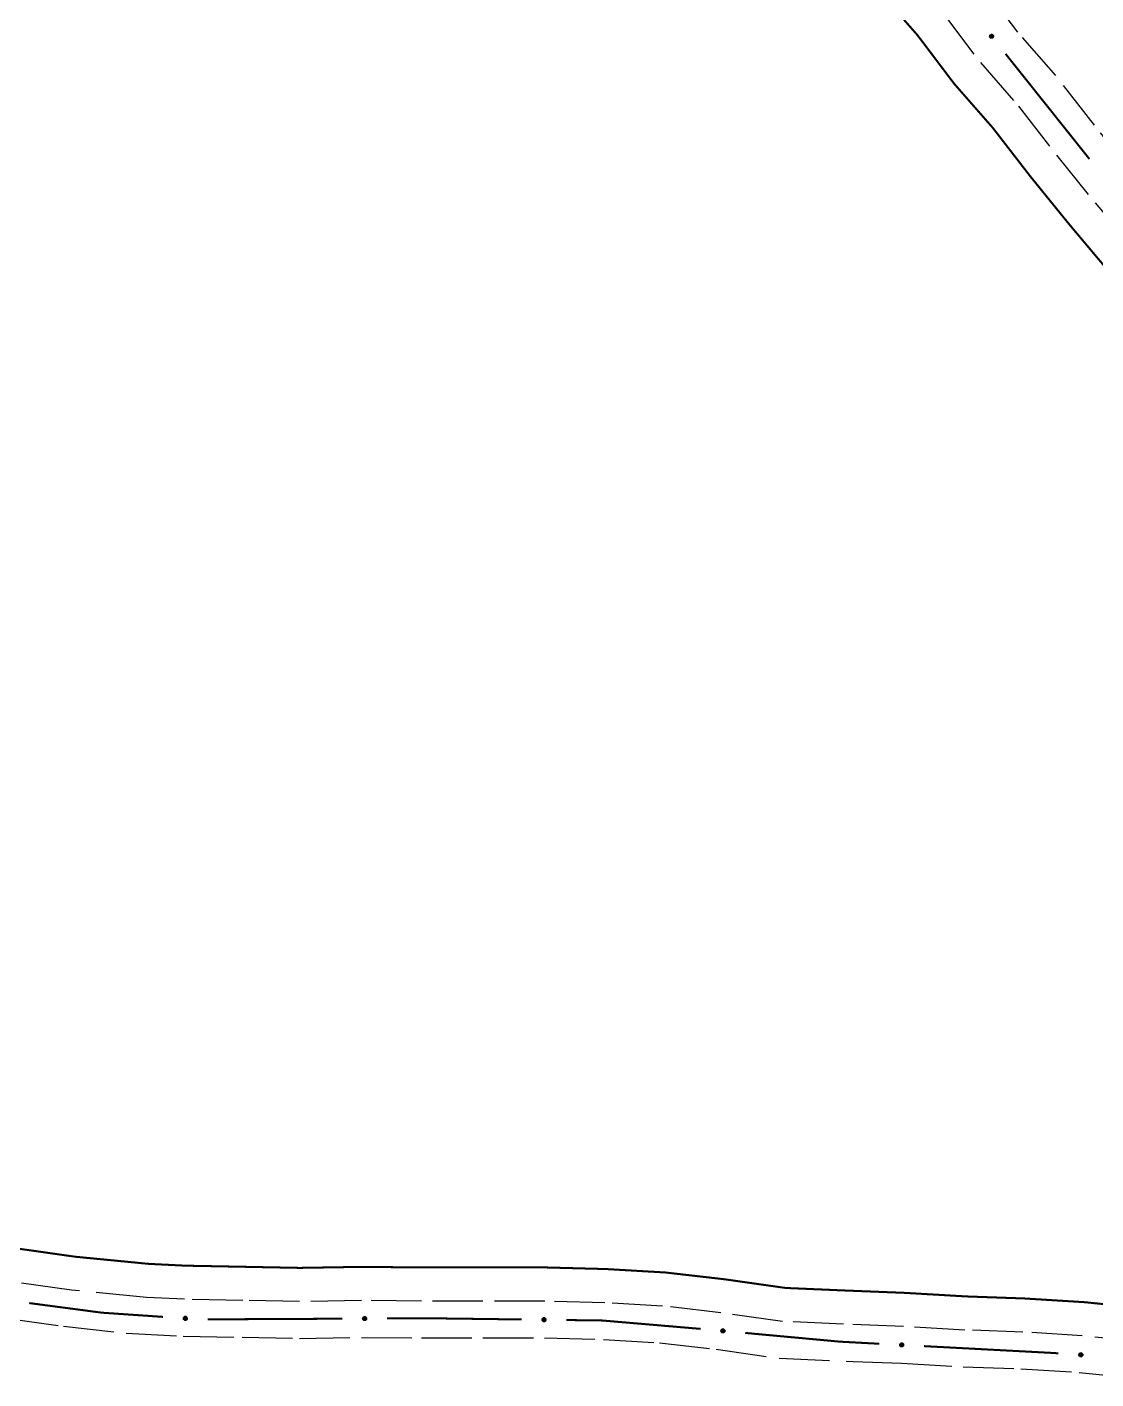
# Model space of a CAD drawing. Extents: x 208948 to 212966, y 4875285 to 4878160.
# Drawn here: x 210634.7 to 210730.1, y 4876507.7 to 4876628.3 of the extents above; entities that cross this region are included whole.
import ezdxf

# ---------------------------------------------------------------- set-up
doc = ezdxf.new("R2010")
doc.units = 0
doc.header["$LTSCALE"] = 1.5
doc.header["$MEASUREMENT"] = 0
doc.linetypes.add('TRACO_12', pattern=[2.5, 2, -0.5])
doc.linetypes.add('TRACO_25', pattern=[8, 3, -1, 1, -1, 1, -1])
for name, color, linetype in [('RU-QUADRA', 210, 'CONTINUOUS'), ('SV-EIXO-RUA-N-PAV', 6, 'CONTINUOUS'), ('SV-RUA-NAO-PAV', 7, 'CONTINUOUS')]:
    doc.layers.add(name, color=color, linetype=linetype)

msp = doc.modelspace()

# ---------------------------------------------------------------- linework, layer by layer
at = {"layer": 'RU-QUADRA', "linetype": 'TRACO_12', "const_width": 0.18, "flags": 128}
msp.add_lwpolyline([(210632.570808, 4876716.264493), (210636.520245, 4876712.562251), (210638.236401, 4876710.583687), (210642.658217, 4876707.073477), (210647.452532, 4876703.156293), (210651.737606, 4876699.659278), (210655.957471, 4876695.799171), (210659.777368, 4876691.920807), (210663.52981, 4876687.768104), (210667.326139, 4876683.932333), (210670.934217, 4876679.506955), (210674.794872, 4876675.506998), (210678.279344, 4876671.067741), (210681.6938, 4876667.077592), (210684.828567, 4876662.86118), (210688.97736, 4876658.064771), (210692.983246, 4876653.201202), (210696.446148, 4876649.489527), (210699.564415, 4876645.572205), (210703.156268, 4876640.975429), (210706.216966, 4876636.971434), (210709.650542, 4876632.682012), (210714.153307, 4876627.553033), (210717.442642, 4876623.203914), (210720.863342, 4876619.301707), (210724.20833, 4876614.976975), (210727.687177, 4876610.689093), (210731.153878, 4876606.568671), (210734.887277, 4876601.62831), (210739.132032, 4876597.434451), (210741.254088, 4876595.000158), (210748.469239, 4876589.089614), (210753.721705, 4876586.578935), (210758.260288, 4876584.09401), (210763.25315, 4876582.23742), (210768.394427, 4876580.444412), (210773.276003, 4876578.435576), (210779.104873, 4876577.265947), (210783.193331, 4876574.966189), (210788.845025, 4876573.173389), (210793.536731, 4876571.448769), (210797.406789, 4876569.664419), (210799.70541, 4876567.710591), (210800.861616, 4876564.61514), (210801.873581, 4876559.875341), (210802.448413, 4876554.98028), (210802.610398, 4876550.01594), (210802.832602, 4876544.279032), (210803.088993, 4876539.230773), (210802.317763, 4876534.77182), (210801.579537, 4876529.245675), (210801.154994, 4876523.909934), (210800.330301, 4876519.728159), (210798.78443, 4876515.504903), (210796.563816, 4876511.95192), (210794.12119, 4876509.368987), (210791.690033, 4876508.405795), (210787.676578, 4876508.245257), (210783.014476, 4876508.307896), (210778.835072, 4876508.872452), (210773.842492, 4876510.221023), (210768.283342, 4876511.400567), (210762.490567, 4876512.047746), (210756.838817, 4876512.629543), (210750.8009, 4876512.892501), (210745.588327, 4876513.315408), (210740.050921, 4876513.711663), (210734.689468, 4876513.996429), (210729.096094, 4876514.573681), (210723.693143, 4876514.906811), (210718.532268, 4876515.087191), (210713.046434, 4876515.406367), (210707.678207, 4876515.61827), (210702.388457, 4876515.84457), (210696.991394, 4876516.612835), (210691.68083, 4876517.222761), (210686.405575, 4876517.528726), (210680.963616, 4876517.673569), (210675.390156, 4876517.673579), (210669.929411, 4876517.673569), (210664.53838, 4876517.724047), (210659.030321, 4876517.634566), (210654.021299, 4876517.732398), (210648.874121, 4876517.830627), (210645.593199, 4876517.991773), (210639.037686, 4876518.627565), (210633.907023, 4876519.354901), (210629.279831, 4876519.973072), (210624.712478, 4876521.331658), (210619.455743, 4876523.031125), (210613.900646, 4876524.138006), (210609.194031, 4876525.353501), (210604.787757, 4876526.923871), (210599.53406, 4876528.995329), (210594.677923, 4876530.71911), (210590.132201, 4876532.64371), (210585.739698, 4876534.954111), (210580.981285, 4876537.875299), (210577.979102, 4876540.11798), (210575.982161, 4876543.354158), (210574.290027, 4876546.995755), (210573.464294, 4876551.21525), (210572.800066, 4876555.690052), (210572.863322, 4876560.208335), (210572.893505, 4876565.570892), (210572.913592, 4876571.094766), (210572.903559, 4876576.186185), (210572.903569, 4876581.643707), (210572.913581, 4876586.649388), (210572.903569, 4876592.195677), (210572.903559, 4876597.500046), (210572.903569, 4876602.778992), (210572.832053, 4876608.541175), (210572.631463, 4876613.696337), (210572.54748, 4876618.567364), (210572.908428, 4876623.562114), (210573.034679, 4876629.127656), (210572.941464, 4876635.114144), (210572.702944, 4876640.651937), (210572.288587, 4876645.914278), (210571.701486, 4876651.692586), (210571.021317, 4876656.798933), (210570.353233, 4876662.082869), (210569.506145, 4876667.578606), (210568.517046, 4876672.942174), (210567.530976, 4876678.169406), (210566.079515, 4876683.244298), (210565.095102, 4876686.981994), (210565.484271, 4876691.425011), (210565.821928, 4876697.949688), (210565.714398, 4876702.276178), (210569.869184, 4876712.845231), (210571.986666, 4876718.151165), (210574.150531, 4876722.575757), (210577.662177, 4876726.71871), (210580.330905, 4876731.556707), (210582.33456, 4876736.380826), (210585.050636, 4876742.439729), (210586.930809, 4876746.408983), (210588.891276, 4876751.636896), (210589.271955, 4876753.657619), (210591.380265, 4876751.276111), (210597.604073, 4876745.091231), (210601.845355, 4876741.575039), (210605.7574, 4876737.781242), (210607.417249, 4876736.247344), (210609.556555, 4876734.27037), (210613.559197, 4876731.0927), (210617.809117, 4876727.626454), (210621.867449, 4876724.516425), (210625.89759, 4876721.649014), (210629.993987, 4876718.179008)], close=True, dxfattribs=at)
at = {"layer": 'SV-EIXO-RUA-N-PAV'}
for points in [[(210720.762021, 4876627.629178), (210720.810696, 4876627.624407), (210720.851554, 4876627.610352), (210720.882258, 4876627.588822), (210720.904429, 4876627.562721), (210720.924104, 4876627.533464), (210720.937432, 4876627.499591), (210720.943897, 4876627.458718), (210720.939453, 4876627.409857), (210720.922305, 4876627.368948), (210720.902807, 4876627.337717), (210720.876922, 4876627.313031), (210720.84818, 4876627.294395), (210720.812537, 4876627.281713), (210720.771052, 4876627.275566), (210720.722029, 4876627.281224), (210720.682067, 4876627.295277), (210720.652916, 4876627.316882), (210720.628263, 4876627.343062), (210720.608535, 4876627.373172), (210720.595643, 4876627.406498), (210720.589529, 4876627.448278), (210720.595754, 4876627.49659), (210720.609316, 4876627.536607), (210720.630506, 4876627.566054), (210720.656827, 4876627.589744), (210720.685931, 4876627.609835), (210720.719424, 4876627.62465), (210720.762021, 4876627.629178)], [(210648.977513, 4876513.009381), (210648.941104, 4876512.976726), (210648.903134, 4876512.956105), (210648.866515, 4876512.948021), (210648.832294, 4876512.949315), (210648.797432, 4876512.954582), (210648.763457, 4876512.967647), (210648.728959, 4876512.990501), (210648.695945, 4876513.026794), (210648.677377, 4876513.067079), (210648.667531, 4876513.102556), (210648.666826, 4876513.138318), (210648.67251, 4876513.172098), (210648.687248, 4876513.206941), (210648.71075, 4876513.241675), (210648.748048, 4876513.273989), (210648.785411, 4876513.29395), (210648.821035, 4876513.300839), (210648.856993, 4876513.30132), (210648.892519, 4876513.295516), (210648.925796, 4876513.282499), (210648.960725, 4876513.258774), (210648.992131, 4876513.221538), (210649.012465, 4876513.1845), (210649.019852, 4876513.148982), (210649.019529, 4876513.113571), (210649.014671, 4876513.078541), (210649.00296, 4876513.043841), (210648.977513, 4876513.009381)], [(210664.982738, 4876513.003431), (210664.948818, 4876512.968196), (210664.912461, 4876512.944849), (210664.876533, 4876512.934105), (210664.842309, 4876512.932888), (210664.807155, 4876512.935588), (210664.772313, 4876512.946129), (210664.736235, 4876512.966394), (210664.70065, 4876513.000171), (210664.679182, 4876513.038988), (210664.666763, 4876513.073648), (210664.66344, 4876513.109262), (210664.666635, 4876513.143368), (210664.678781, 4876513.179197), (210664.699674, 4876513.215559), (210664.734505, 4876513.250519), (210664.770306, 4876513.273163), (210664.80533, 4876513.282643), (210664.841155, 4876513.285757), (210664.877011, 4876513.282571), (210664.911153, 4876513.272027), (210664.947726, 4876513.250924), (210664.981775, 4876513.216089), (210665.004768, 4876513.18064), (210665.014737, 4876513.145758), (210665.017009, 4876513.110419), (210665.01473, 4876513.075127), (210665.005592, 4876513.039662), (210664.982738, 4876513.003431)], [(210680.979854, 4876512.897165), (210680.945315, 4876512.862538), (210680.908549, 4876512.83984), (210680.872435, 4876512.829735), (210680.838195, 4876512.829127), (210680.803094, 4876512.83245), (210680.768446, 4876512.843608), (210680.732732, 4876512.864511), (210680.697753, 4876512.898915), (210680.676977, 4876512.938106), (210680.665176, 4876512.972982), (210680.662486, 4876513.008649), (210680.666286, 4876513.042693), (210680.679066, 4876513.078301), (210680.700602, 4876513.114286), (210680.736048, 4876513.148622), (210680.772245, 4876513.170627), (210680.807432, 4876513.179483), (210680.843307, 4876513.181961), (210680.879101, 4876513.178138), (210680.91305, 4876513.16699), (210680.949242, 4876513.145241), (210680.982668, 4876513.109807), (210681.005027, 4876513.073955), (210681.014376, 4876513.038901), (210681.01602, 4876513.003527), (210681.013115, 4876512.968282), (210681.003348, 4876512.932985), (210680.979854, 4876512.897165)], [(210696.930448, 4876511.894622), (210696.893287, 4876511.862824), (210696.854847, 4876511.843095), (210696.818049, 4876511.835867), (210696.783867, 4876511.837959), (210696.749138, 4876511.844038), (210696.715476, 4876511.857892), (210696.681522, 4876511.881544), (210696.649363, 4876511.918598), (210696.63174, 4876511.959305), (210696.622724, 4876511.995001), (210696.622853, 4876512.03077), (210696.629324, 4876512.064408), (210696.644871, 4876512.098899), (210696.669176, 4876512.133075), (210696.707217, 4876512.16451), (210696.745036, 4876512.183594), (210696.780811, 4876512.18965), (210696.81677, 4876512.189292), (210696.852151, 4876512.182661), (210696.885116, 4876512.168872), (210696.919482, 4876512.144338), (210696.950011, 4876512.10638), (210696.969475, 4876512.068878), (210696.976032, 4876512.033197), (210696.974883, 4876511.997803), (210696.96921, 4876511.962896), (210696.956692, 4876511.928479), (210696.930448, 4876511.894622)], [(210712.883114, 4876510.645098), (210712.847219, 4876510.611878), (210712.809576, 4876510.590667), (210712.773088, 4876510.582013), (210712.73885, 4876510.582773), (210712.703911, 4876510.587496), (210712.669735, 4876510.600029), (210712.634885, 4876510.622341), (210712.601309, 4876510.658115), (210712.582115, 4876510.698105), (210712.571716, 4876510.733424), (210712.570453, 4876510.769171), (210712.57561, 4876510.803036), (210712.589802, 4876510.838105), (210712.612759, 4876510.873201), (210712.649548, 4876510.906093), (210712.686595, 4876510.926634), (210712.722108, 4876510.934078), (210712.758053, 4876510.93512), (210712.793666, 4876510.929871), (210712.827142, 4876510.917375), (210712.862437, 4876510.894198), (210712.89442, 4876510.857457), (210712.91533, 4876510.820741), (210712.92327, 4876510.785342), (210712.9235, 4876510.74993), (210712.919189, 4876510.714829), (210712.908021, 4876510.67995), (210712.883114, 4876510.645098)], [(210728.856836, 4876509.760481), (210728.82047, 4876509.727776), (210728.782528, 4876509.707105), (210728.74592, 4876509.698972), (210728.711697, 4876509.70022), (210728.676828, 4876509.705441), (210728.642835, 4876509.71846), (210728.608307, 4876509.741268), (210728.575244, 4876509.777517), (210728.556623, 4876509.817777), (210728.546729, 4876509.85324), (210728.545976, 4876509.889001), (210728.551615, 4876509.922789), (210728.566307, 4876509.957652), (210728.589761, 4876509.992417), (210728.627016, 4876510.024781), (210728.664352, 4876510.044792), (210728.699968, 4876510.051729), (210728.735924, 4876510.052258), (210728.771458, 4876510.046502), (210728.804753, 4876510.033529), (210728.839714, 4876510.009851), (210728.87117, 4876509.972657), (210728.891553, 4876509.935647), (210728.898988, 4876509.900138), (210728.898712, 4876509.864727), (210728.893901, 4876509.829691), (210728.882236, 4876509.794975), (210728.856836, 4876509.760481)]]:
    msp.add_lwpolyline(points, close=True, dxfattribs=at)
for points in [[(210720.589529, 4876627.448278), (210720.771052, 4876627.275566)], [(210720.595643, 4876627.406498), (210720.722029, 4876627.281224)], [(210720.595754, 4876627.49659), (210720.812537, 4876627.281713)], [(210720.596232, 4876627.470387), (210720.789496, 4876627.2807)], [(210720.597881, 4876627.424568), (210720.741339, 4876627.284169)], [(210720.603106, 4876627.514278), (210720.826588, 4876627.291096)], [(210720.605293, 4876627.386839), (210720.697664, 4876627.29296)], [(210720.608535, 4876627.373172), (210720.682067, 4876627.295277)], [(210720.609316, 4876627.536607), (210720.84818, 4876627.294395)], [(210720.621474, 4876627.548138), (210720.860277, 4876627.305759)], [(210720.630506, 4876627.566054), (210720.876922, 4876627.313031)], [(210720.644949, 4876627.5756), (210720.886725, 4876627.325119)], [(210720.656827, 4876627.589744), (210720.902807, 4876627.337717)], [(210720.674598, 4876627.597513), (210720.910847, 4876627.358333)], [(210720.685931, 4876627.609835), (210720.922305, 4876627.368948)], [(210720.705517, 4876627.613457), (210720.928364, 4876627.39326)], [(210720.719424, 4876627.62465), (210720.939453, 4876627.409857)], [(210720.739841, 4876627.625135), (210720.938007, 4876627.435869)], [(210720.762021, 4876627.629178), (210720.943897, 4876627.458718)], [(210720.788429, 4876627.625502), (210720.935723, 4876627.484672)], [(210720.810696, 4876627.624407), (210720.937432, 4876627.499591)], [(210720.834022, 4876627.616495), (210720.924475, 4876627.522832)], [(210720.851554, 4876627.610352), (210720.924104, 4876627.533464)], [(210649.012465, 4876513.1845), (210648.67251, 4876513.172098)], [(210649.000201, 4876513.204167), (210648.68467, 4876513.190243)], [(210648.992131, 4876513.221538), (210648.687248, 4876513.206941)], [(210648.972493, 4876513.238893), (210648.702071, 4876513.22461)], [(210648.960725, 4876513.258774), (210648.71075, 4876513.241675)], [(210648.937604, 4876513.26864), (210648.73717, 4876513.257765)], [(210648.925796, 4876513.282499), (210648.748048, 4876513.273989)], [(210648.904784, 4876513.28867), (210648.773163, 4876513.284019)], [(210648.892519, 4876513.295516), (210648.785411, 4876513.29395)], [(210665.004768, 4876513.18064), (210664.666635, 4876513.143368)], [(210664.991096, 4876513.199356), (210664.677432, 4876513.162355)], [(210664.981775, 4876513.216089), (210664.678781, 4876513.179197)], [(210664.960918, 4876513.231958), (210664.692269, 4876513.197905)], [(210664.947726, 4876513.250924), (210664.699674, 4876513.215559)], [(210664.923944, 4876513.259069), (210664.724845, 4876513.233541)], [(210664.911153, 4876513.272027), (210664.734505, 4876513.250519)], [(210664.889745, 4876513.276642), (210664.758819, 4876513.262361)], [(210664.877011, 4876513.282571), (210664.770306, 4876513.273163)], [(210680.879101, 4876513.178138), (210680.772245, 4876513.170627)], [(210649.019852, 4876513.148982), (210648.666826, 4876513.138318)], [(210649.019529, 4876513.113571), (210648.667531, 4876513.102556)], [(210649.017129, 4876513.131885), (210648.669111, 4876513.122923)], [(210649.012749, 4876513.167746), (210648.672713, 4876513.155502)], [(210649.013247, 4876513.095222), (210648.677295, 4876513.082698)], [(210649.014671, 4876513.078541), (210648.677377, 4876513.067079)], [(210649.004106, 4876513.061656), (210648.691204, 4876513.046183)], [(210649.00296, 4876513.043841), (210648.695945, 4876513.026794)], [(210648.989521, 4876513.028463), (210648.716097, 4876513.010283)], [(210648.977513, 4876513.009381), (210648.728959, 4876512.990501)], [(210648.956958, 4876512.992399), (210648.753615, 4876512.978988)], [(210648.941104, 4876512.976726), (210648.763457, 4876512.967647)], [(210648.91951, 4876512.964877), (210648.789344, 4876512.961493)], [(210648.903134, 4876512.956105), (210648.797432, 4876512.954582)], [(210665.014737, 4876513.145758), (210664.66344, 4876513.109262)], [(210665.017009, 4876513.110419), (210664.666763, 4876513.073648)], [(210665.013273, 4876513.128507), (210664.666847, 4876513.094076)], [(210665.006278, 4876513.163951), (210664.668053, 4876513.126831)], [(210665.012087, 4876513.091659), (210664.677955, 4876513.054559)], [(210665.01473, 4876513.075127), (210664.679182, 4876513.038988)], [(210665.00543, 4876513.057513), (210664.694502, 4876513.019161)], [(210665.005592, 4876513.039662), (210664.70065, 4876513.000171)], [(210664.993315, 4876513.023341), (210664.721958, 4876512.985181)], [(210664.982738, 4876513.003431), (210664.736235, 4876512.966394)], [(210664.963482, 4876512.984989), (210664.761667, 4876512.956718)], [(210664.948818, 4876512.968196), (210664.772313, 4876512.946129)], [(210664.92815, 4876512.954798), (210664.798582, 4876512.941888)], [(210664.912461, 4876512.944849), (210664.807155, 4876512.935588)], [(210681.014376, 4876513.038901), (210680.662486, 4876513.008649)], [(210681.01602, 4876513.003527), (210680.665176, 4876512.972982)], [(210681.012606, 4876513.021679), (210680.665623, 4876512.993406)], [(210681.005027, 4876513.073955), (210680.666286, 4876513.042693)], [(210681.006241, 4876513.057242), (210680.66741, 4876513.026134)], [(210681.010766, 4876512.984858), (210680.676028, 4876512.953697)], [(210681.013115, 4876512.968282), (210680.676977, 4876512.938106)], [(210680.991691, 4876513.09291), (210680.677419, 4876513.061485)], [(210680.982668, 4876513.109807), (210680.679066, 4876513.078301)], [(210681.003504, 4876512.950836), (210680.691943, 4876512.918011)], [(210680.962096, 4876513.126044), (210680.692885, 4876513.096766)], [(210681.003348, 4876512.932985), (210680.697753, 4876512.898915)], [(210680.949242, 4876513.145241), (210680.700602, 4876513.114286)], [(210680.990784, 4876512.916884), (210680.718791, 4876512.883549)], [(210680.925609, 4876513.153807), (210680.726089, 4876513.131818)], [(210680.979854, 4876512.897165), (210680.732732, 4876512.864511)], [(210680.91305, 4876513.16699), (210680.736048, 4876513.148622)], [(210680.960274, 4876512.879068), (210680.757989, 4876512.854385)], [(210680.891728, 4876513.171985), (210680.760568, 4876513.160031)], [(210680.945315, 4876512.862538), (210680.768446, 4876512.843608)], [(210680.924412, 4876512.849509), (210680.794635, 4876512.838902)], [(210680.908549, 4876512.83984), (210680.803094, 4876512.83245)], [(210696.974883, 4876511.997803), (210696.622724, 4876511.995001)], [(210696.976032, 4876512.033197), (210696.622853, 4876512.03077)], [(210696.97291, 4876512.016168), (210696.624779, 4876512.015326)], [(210696.969368, 4876512.052121), (210696.629139, 4876512.047812)], [(210696.969475, 4876512.068878), (210696.629324, 4876512.064408)], [(210696.968174, 4876511.979606), (210696.632022, 4876511.974921)], [(210696.957674, 4876512.088825), (210696.641903, 4876512.082265)], [(210696.950011, 4876512.10638), (210696.644871, 4876512.098899)], [(210696.930783, 4876512.124188), (210696.660101, 4876512.116217)], [(210696.919482, 4876512.144338), (210696.669176, 4876512.133075)], [(210696.896597, 4876512.15474), (210696.695964, 4876512.148543)], [(210696.885116, 4876512.168872), (210696.707217, 4876512.16451)], [(210696.864254, 4876512.175531), (210696.73256, 4876512.173951)], [(210696.852151, 4876512.182661), (210696.745036, 4876512.183594)], [(210696.96921, 4876511.962896), (210696.63174, 4876511.959305)], [(210696.958254, 4876511.946262), (210696.645075, 4876511.938092)], [(210696.956692, 4876511.928479), (210696.649363, 4876511.918598)], [(210696.942898, 4876511.913418), (210696.669124, 4876511.901621)], [(210696.930448, 4876511.894622), (210696.681522, 4876511.881544)], [(210696.909503, 4876511.878124), (210696.705902, 4876511.86946)], [(210696.893287, 4876511.862824), (210696.715476, 4876511.857892)], [(210696.871423, 4876511.851483), (210696.741213, 4876511.851136)], [(210696.854847, 4876511.843095), (210696.749138, 4876511.844038)], [(210712.92327, 4876510.785342), (210712.570453, 4876510.769171)], [(210712.920814, 4876510.768204), (210712.572979, 4876510.753814)], [(210712.91533, 4876510.820741), (210712.57561, 4876510.803036)], [(210712.915875, 4876510.803993), (210712.576072, 4876510.786445)], [(210712.902761, 4876510.840214), (210712.587484, 4876510.821368)], [(210712.89442, 4876510.857457), (210712.589802, 4876510.838105)], [(210712.874514, 4876510.874503), (210712.604348, 4876510.856003)], [(210712.862437, 4876510.894198), (210712.612759, 4876510.873201)], [(210712.839165, 4876510.903702), (210712.638925, 4876510.889701)], [(210712.827142, 4876510.917375), (210712.649548, 4876510.906093)], [(210712.806037, 4876510.923218), (210712.674504, 4876510.916513)], [(210712.793666, 4876510.929871), (210712.686595, 4876510.926634)], [(210712.9235, 4876510.74993), (210712.571716, 4876510.733424)], [(210712.917504, 4876510.731486), (210712.581789, 4876510.713721)], [(210712.919189, 4876510.714829), (210712.582115, 4876510.698105)], [(210712.908889, 4876510.697781), (210712.596266, 4876510.677428)], [(210712.908021, 4876510.67995), (210712.601309, 4876510.658115)], [(210712.894823, 4876510.664364), (210712.621716, 4876510.641921)], [(210712.883114, 4876510.645098), (210712.634885, 4876510.622341)], [(210712.862827, 4876510.627797), (210712.659718, 4876510.611215)], [(210712.847219, 4876510.611878), (210712.669735, 4876510.600029)], [(210712.825813, 4876510.599694), (210712.695715, 4876510.59428)], [(210712.809576, 4876510.590667), (210712.703911, 4876510.587496)], [(210728.898988, 4876509.900138), (210728.545976, 4876509.889001)], [(210728.898712, 4876509.864727), (210728.546729, 4876509.85324)], [(210728.896287, 4876509.883037), (210728.548282, 4876509.87361)], [(210728.891553, 4876509.935647), (210728.551615, 4876509.922789)], [(210728.891859, 4876509.918893), (210728.55184, 4876509.906193)], [(210728.892454, 4876509.84637), (210728.55652, 4876509.833396)], [(210728.893901, 4876509.829691), (210728.556623, 4876509.817777)], [(210728.879263, 4876509.955297), (210728.56375, 4876509.94095)], [(210728.87117, 4876509.972657), (210728.566307, 4876509.957652)], [(210728.883359, 4876509.812791), (210728.570477, 4876509.7969)], [(210728.882236, 4876509.794975), (210728.575244, 4876509.777517)], [(210728.851508, 4876509.989985), (210728.581106, 4876509.975341)], [(210728.839714, 4876510.009851), (210728.589761, 4876509.992417)], [(210728.868818, 4876509.779578), (210728.595418, 4876509.761033)], [(210728.856836, 4876509.760481), (210728.608307, 4876509.741268)], [(210728.816579, 4876510.019686), (210728.61616, 4876510.008542)], [(210728.804753, 4876510.033529), (210728.627016, 4876510.024781)], [(210728.836303, 4876509.743471), (210728.632978, 4876509.729788)], [(210728.82047, 4876509.727776), (210728.642835, 4876509.71846)], [(210728.783733, 4876510.039673), (210728.652119, 4876510.034845)], [(210728.771458, 4876510.046502), (210728.664352, 4876510.044792)], [(210728.798892, 4876509.715899), (210728.66873, 4876509.712341)], [(210728.782528, 4876509.707105), (210728.676828, 4876509.705441)]]:
    msp.add_lwpolyline(points, dxfattribs=at)
at = {"layer": 'SV-EIXO-RUA-N-PAV', "const_width": 0.18}
for points in [[(210722.01306, 4876625.884934), (210729.49784, 4876616.505272)], [(210641.411596, 4876513.638526), (210634.915561, 4876514.496493)], [(210641.858099, 4876513.60791), (210641.411596, 4876513.638526)], [(210646.846385, 4876513.265855), (210641.858099, 4876513.60791)], [(210662.838548, 4876513.103102), (210650.838689, 4876513.044838)], [(210670.622471, 4876513.140896), (210666.838501, 4876513.122523)], [(210670.838438, 4876513.138117), (210670.622471, 4876513.140896)], [(210678.837772, 4876513.034896), (210670.838438, 4876513.138117)], [(210686.048998, 4876512.941844), (210682.837439, 4876512.983285)], [(210686.834333, 4876512.875008), (210686.048998, 4876512.941844)], [(210694.805517, 4876512.196608), (210686.834333, 4876512.875008)], [(210707.297794, 4876511.05085), (210698.789043, 4876511.834083)], [(210707.752435, 4876511.026797), (210707.297794, 4876511.05085)], [(210710.748244, 4876510.868288), (210707.752435, 4876511.026797)], [(210726.108204, 4876510.055591), (210714.742657, 4876510.656943)], [(210726.725367, 4876510.014102), (210726.108204, 4876510.055591)]]:
    msp.add_lwpolyline(points, dxfattribs=at)
at = {"layer": 'SV-RUA-NAO-PAV', "linetype": 'TRACO_25'}
for points in [[(210733.317193, 4876615.340741, 14.004746), (210729.932911, 4876619.512066, 13.955751), (210726.502694, 4876623.946991, 13.828366), (210723.108041, 4876627.819484, 13.808769), (210719.817086, 4876632.170746, 13.789171)], [(210716.48, 4876629.45, 13.789171), (210719.77, 4876625.1, 13.808769), (210723.18, 4876621.21, 13.828366), (210726.56, 4876616.84, 13.955751), (210730, 4876612.6, 14.004746), (210733.5, 4876608.44, 14.298712)], [(210734.455778, 4876511.004612, 14.435896), (210728.849692, 4876511.583176, 14.386902), (210723.548412, 4876511.910037, 14.377103), (210718.392729, 4876512.090236, 14.357505), (210712.900132, 4876512.409805, 14.269316), (210707.55493, 4876512.6208, 14.269316), (210702.112281, 4876512.853641, 14.259517), (210696.60878, 4876513.637057, 14.249718), (210691.422618, 4876514.232696, 14.249718), (210686.27878, 4876514.531038, 14.249718), (210680.923696, 4876514.673569, 14.249718), (210675.390001, 4876514.673579, 14.239919), (210669.915369, 4876514.673569, 14.239919), (210664.548702, 4876514.723819, 14.23012), (210659.025394, 4876514.63409, 14.239919), (210653.963386, 4876514.732957, 14.23012), (210648.771892, 4876514.832032, 14.004746), (210645.37469, 4876514.998888, 14.004746), (210638.682175, 4876515.647968, 13.96555), (210633.49785, 4876516.382911, 13.96555)], [(210633.05, 4876513.13, 13.96555), (210637.99, 4876512.429693, 13.96555), (210643.57, 4876511.8, 14.004746), (210648.66, 4876511.55, 14.004746), (210653.9, 4876511.45, 14.23012), (210659.02, 4876511.35, 14.239919), (210664.56, 4876511.44, 14.23012), (210669.9, 4876511.39, 14.239919), (210675.39, 4876511.39, 14.239919), (210680.88, 4876511.39, 14.249718), (210686.14, 4876511.25, 14.249718), (210691.14, 4876510.96, 14.249718), (210696.19, 4876510.38, 14.249718), (210701.81, 4876509.58, 14.259517), (210708.423341, 4876509.300394, 14.269316), (210712.74, 4876509.13, 14.269316), (210718.24, 4876508.81, 14.357505), (210723.39, 4876508.63, 14.377103), (210728.58, 4876508.31, 14.386902), (210734.2, 4876507.73, 14.435896)]]:
    msp.add_polyline3d(points, dxfattribs=at)

doc.saveas('drawing.dxf')
